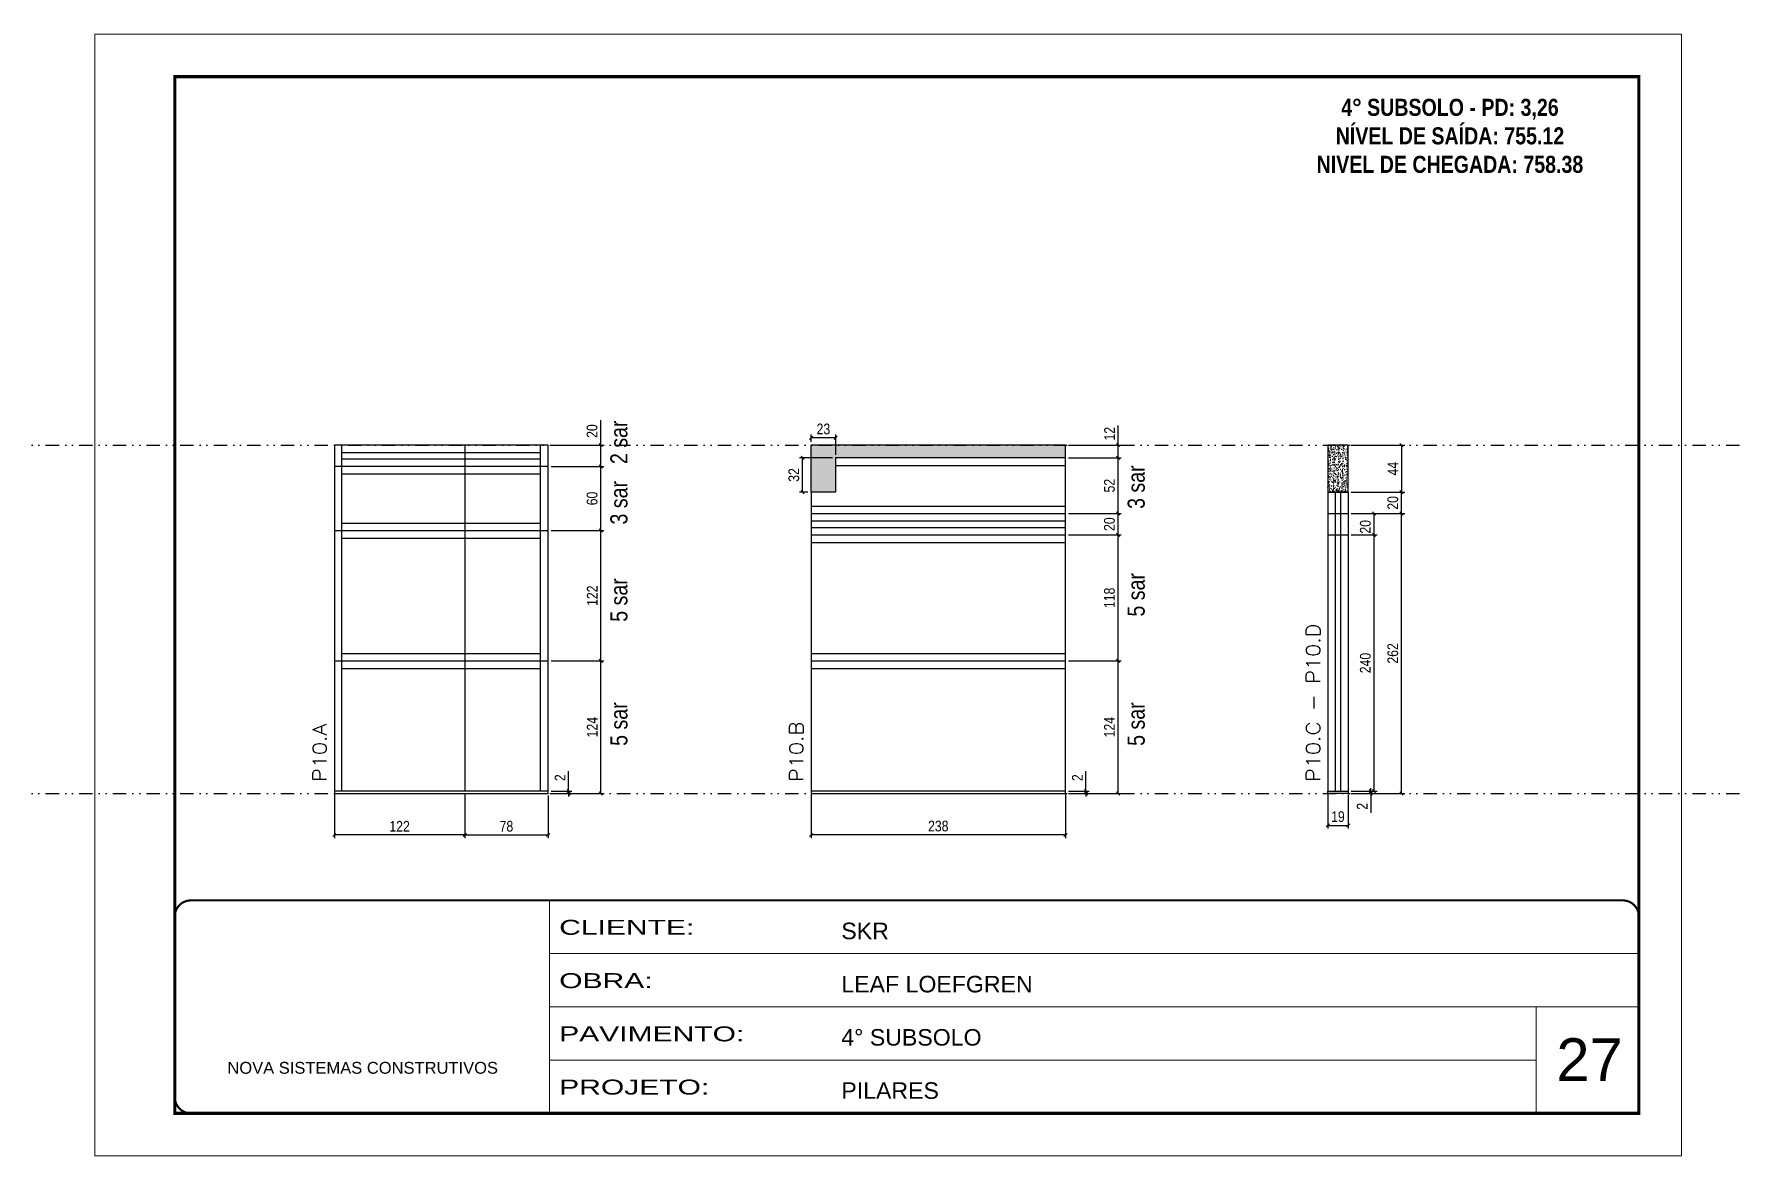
# Model space of a CAD drawing. Header units: millimetres. Extents: x 13777 to 27878, y -21631 to 6985.
# Drawn here: x 17540 to 19132, y -957 to 93 of the extents above; entities that cross this region are included whole.
import ezdxf

# ---------------------------------------------------------------- set-up
doc = ezdxf.new("R2010")
doc.units = ezdxf.units.MM
for name, pattern in [('CONTINUO', [0]), ('DASHED', [0.75, 0.5, -0.25]), ('DIVIDE2', [0.625, 0.25, -0.125, 0, -0.125, 0, -0.125])]:
    doc.linetypes.add(name, pattern=pattern)
for name, color, linetype, lineweight in [('CARIMBO', 255, 'Continuous', 9), ('Folhas', 255, 'Continuous', 9), ('SARRAFO DE PRESSAO', 251, 'DASHED', 9), ('Texto Seção', 7, 'Continuous', 15)]:
    doc.layers.add(name, color=color, linetype=linetype, lineweight=lineweight)
for name, color, linetype in [('COTA', 241, 'Continuous'), ('NOMENCLATURA', 7, 'Continuous'), ('Nível', 160, 'Continuous'), ('Painéis', 200, 'Continuous'), ('SARR_2.2x7', 40, 'Continuous')]:
    doc.layers.add(name, color=color, linetype=linetype)
doc.styles.add('ARIAL', font='arial.ttf')
doc.styles.add('ARIAL_NARROW', font='ARIALN.TTF', dxfattribs={"height": 0.2})
doc.styles.add('COTA TECNICA', font='techl___.ttf', dxfattribs={"height": 10})
doc.styles.add('COTA TECNICA-50', font='techl___.ttf', dxfattribs={"height": 10})
doc.styles.add('REGUA-120', font='ROMANS.shx', dxfattribs={"height": 15})
doc.styles.add('ROMANC', font='techb___.ttf', dxfattribs={"height": 2.5})
doc.styles.add('Tecnologia', font='')
doc.styles.get('Tecnologia').set_extended_font_data('Forgotten Futurist')
doc.dimstyles.new('COTA PAINEL-50', dxfattribs={"dimtxt": 10, "dimasz": 3, "dimexe": 3, "dimexo": 3, "dimgap": 3, "dimtad": 1, "dimdec": 1, "dimzin": 12, "dimdsep": 46, "dimtxsty": 'COTA TECNICA-50', "dimblk1": 'OBLIQUE', "dimblk2": 'OBLIQUE', "dimsah": 1, "dimcen": 0.9, "dimclrd": 4, "dimclre": 4, "dimclrt": 240, "dimadec": 1, "dimazin": 3, "dimtfac": 1, "dimtdec": 1, "dimtmove": 0, "dimatfit": 3, "dimfxl": 1, "dimtolj": 1, "dimtzin": 12, "dimarcsym": 0})
doc.dimstyles.new('PAINEL', dxfattribs={"dimtxt": 10, "dimasz": 3, "dimexe": 3, "dimexo": 3, "dimgap": 3, "dimtad": 1, "dimdec": 1, "dimzin": 12, "dimdsep": 46, "dimtxsty": 'COTA TECNICA', "dimblk1": 'OBLIQUE', "dimblk2": 'OBLIQUE', "dimsah": 1, "dimcen": 0.9, "dimclrd": 4, "dimclre": 4, "dimclrt": 240, "dimadec": 1, "dimazin": 3, "dimtfac": 1, "dimtdec": 1, "dimtmove": 0, "dimatfit": 3, "dimfxl": 1, "dimtolj": 1, "dimtzin": 12, "dimarcsym": 0})

# ---------------------------------------------------------------- blocks, each defined once
blk = doc.blocks.new('9999999999')
at = {"color": 30, "linetype": 'CONTINUO'}
for p, q in [((98564.6, 34230.2), (98564.6, 34429.4)), ((98564.6, 34379.6), (99584, 34379.6)), ((98564.6, 34329.8), (99488, 34329.8)), ((99584, 34329.8), (99488, 34329.8)), ((99488, 34329.8), (99488, 34230.2)), ((98564.6, 34280), (99488, 34280))]:
    blk.add_line(p, q, dxfattribs=at)
at = {"color": 30, "linetype": 'CONTINUO', "const_width": 2}
blk.add_lwpolyline([(99584, 34230.2), (99584, 34414.4, 0.414214), (99569, 34429.4), (98229, 34429.4, 0.414214), (98214, 34414.4), (98214, 34245.2, 0.414214), (98229, 34230.2), (99584, 34230.2)], format="xyb", dxfattribs=at)
at = {"layer": 'Folhas'}
blk.add_lwpolyline([(98139, 34190.2), (99624, 34190.2), (99624, 35240.2), (98139, 35240.2)], close=True, dxfattribs=at)
at = {"layer": 'Folhas', "color": 30, "const_width": 3}
blk.add_lwpolyline([(98214, 34230.2), (99584, 34230.2), (99584, 35200.2), (98214, 35200.2)], close=True, dxfattribs=at)
at = {"color": 7, "linetype": 'Continuous', "ltscale": 5, "style": 'ARIAL'}
for s, height, p in [('SKR', 15.48, (98837.7, 34393.1)), ('LEAF LOEFGREN', 15.483, (98837.7, 34343.3)), ('4° SUBSOLO', 15.48, (98837.7, 34293.5)), ('NOVA SISTEMAS CONSTRUTIVOS', 11.059, (98263.2, 34267.2)), ('PILARES', 15.48, (98837.7, 34243.7))]:
    blk.add_text(s, height=height, dxfattribs=at).set_placement(p)
at = {"layer": 'Folhas', "color": 7, "style": 'Tecnologia', "width": 1.5}
for s, p in [('CLIENTE:', (98573.7, 34397.2)), ('OBRA:', (98573.7, 34347.3)), ('PAVIMENTO:', (98573.7, 34297.5)), ('PROJETO:', (98573.7, 34247.7))]:
    blk.add_text(s, height=14, dxfattribs=at).set_placement(p)
blk = doc.blocks.new('_Oblique')
at = {"color": 0, "linetype": 'ByBlock', "lineweight": -2}
blk.add_line((-0.5, -0.5), (0.5, 0.5), dxfattribs=at)
blk = doc.blocks.new('*D710')
at = {"layer": 'COTA', "color": 4, "lineweight": -2, "transparency": 16777216}
for p, q in [((17821.3, -618.4), (17821.3, -659.3)), ((17943.3, -618.4), (17943.3, -659.3)), ((17943.3, -656.3), (17821.3, -656.3))]:
    blk.add_line(p, q, dxfattribs=at)
at = {"layer": 'Defpoints', "color": 0, "transparency": 16777216}
for p in [(17821.3, -615.4), (17943.3, -615.4), (17821.3, -656.3)]:
    blk.add_point(p, dxfattribs=at)
at = {"layer": 'COTA', "color": 4, "lineweight": -2, "transparency": 16777216, "xscale": 3, "yscale": 3, "zscale": 3, "rotation": 180}
blk.add_blockref('_Oblique', (17821.3, -656.3), dxfattribs=at)
at = {"layer": 'COTA', "color": 4, "lineweight": -2, "transparency": 16777216, "xscale": 3, "yscale": 3, "zscale": 3}
blk.add_blockref('_Oblique', (17943.3, -656.3), dxfattribs=at)
at = {"layer": 'COTA', "color": 240, "transparency": 16777216, "insert": (17882.3, -648.2), "char_height": 10, "attachment_point": 5, "style": 'COTA TECNICA'}
blk.add_mtext('\\A1;122', dxfattribs=at)
blk = doc.blocks.new('*D711')
at = {"layer": 'COTA', "color": 4, "lineweight": -2, "transparency": 16777216}
for p, q in [((18040.5, -615.4), (18040.5, -596.6)), ((18024.3, -615.4), (18043.5, -615.4)), ((18024.3, -617.4), (18043.5, -617.4)), ((18040.5, -617.4), (18040.5, -615.4)), ((18040.5, -617.4), (18040.5, -620.4))]:
    blk.add_line(p, q, dxfattribs=at)
at = {"layer": 'Defpoints', "color": 0, "transparency": 16777216}
for p in [(18021.3, -615.4), (18021.3, -617.4), (18040.5, -617.4)]:
    blk.add_point(p, dxfattribs=at)
at = {"layer": 'COTA', "color": 4, "lineweight": -2, "transparency": 16777216, "xscale": 3, "yscale": 3, "zscale": 3}
for p, rotation in [((18040.5, -615.4), 270), ((18040.5, -617.4), 90)]:
    blk.add_blockref('_Oblique', p, dxfattribs=dict(at, rotation=rotation))
at = {"layer": 'COTA', "color": 240, "transparency": 16777216, "insert": (18032.5, -602.7), "char_height": 10, "attachment_point": 5, "rotation": 90, "style": 'COTA TECNICA-50'}
blk.add_mtext('\\A1;2', dxfattribs=at)
blk = doc.blocks.new('*D712')
at = {"layer": 'COTA', "color": 4, "lineweight": -2, "transparency": 16777216}
for p, q in [((18024.3, -371.4), (18073.6, -371.4)), ((18070.6, -493.4), (18070.6, -371.4)), ((18024.3, -493.4), (18073.6, -493.4))]:
    blk.add_line(p, q, dxfattribs=at)
at = {"layer": 'Defpoints', "color": 0, "transparency": 16777216}
for p in [(18021.3, -371.4), (18070.6, -371.4), (18021.3, -493.4)]:
    blk.add_point(p, dxfattribs=at)
at = {"layer": 'COTA', "color": 4, "lineweight": -2, "transparency": 16777216, "xscale": 3, "yscale": 3, "zscale": 3}
for p, rotation in [((18070.6, -371.4), 90), ((18070.6, -493.4), 270)]:
    blk.add_blockref('_Oblique', p, dxfattribs=dict(at, rotation=rotation))
at = {"layer": 'COTA', "color": 240, "transparency": 16777216, "insert": (18062.6, -432.4), "char_height": 10, "attachment_point": 5, "rotation": 90, "style": 'COTA TECNICA-50'}
blk.add_mtext('\\A1;122', dxfattribs=at)
blk = doc.blocks.new('*D713')
at = {"layer": 'COTA', "color": 4, "linetype": 'ByBlock', "lineweight": -2, "transparency": 16777216}
for p, q in [((18024.3, -493.4), (18073.6, -493.4)), ((18070.6, -617.4), (18070.6, -493.4)), ((18024.3, -617.4), (18073.6, -617.4))]:
    blk.add_line(p, q, dxfattribs=at)
at = {"layer": 'Defpoints', "color": 0, "linetype": 'ByBlock', "transparency": 16777216}
for p in [(18021.3, -493.4), (18070.6, -493.4), (18021.3, -617.4)]:
    blk.add_point(p, dxfattribs=at)
at = {"layer": 'COTA', "color": 4, "linetype": 'ByBlock', "lineweight": -2, "transparency": 16777216, "xscale": 3, "yscale": 3, "zscale": 3}
for p, rotation in [((18070.6, -493.4), 90), ((18070.6, -617.4), 270)]:
    blk.add_blockref('_Oblique', p, dxfattribs=dict(at, rotation=rotation))
at = {"layer": 'COTA', "color": 240, "linetype": 'ByBlock', "transparency": 16777216, "insert": (18062.6, -555.4), "char_height": 10, "attachment_point": 5, "rotation": 90, "style": 'COTA TECNICA'}
blk.add_mtext('\\A1;124', dxfattribs=at)
blk = doc.blocks.new('*D714')
at = {"layer": 'COTA', "color": 4, "linetype": 'ByBlock', "lineweight": -2, "transparency": 16777216}
for p, q in [((18024.3, -493.4), (18073.6, -493.4)), ((18070.6, -617.4), (18070.6, -493.4)), ((18024.3, -617.4), (18073.6, -617.4))]:
    blk.add_line(p, q, dxfattribs=at)
at = {"layer": 'Defpoints', "color": 0, "linetype": 'ByBlock', "transparency": 16777216}
for p in [(18021.3, -493.4), (18070.6, -493.4), (18021.3, -617.4)]:
    blk.add_point(p, dxfattribs=at)
at = {"layer": 'COTA', "color": 4, "linetype": 'ByBlock', "lineweight": -2, "transparency": 16777216, "xscale": 3, "yscale": 3, "zscale": 3}
for p, rotation in [((18070.6, -493.4), 90), ((18070.6, -617.4), 270)]:
    blk.add_blockref('_Oblique', p, dxfattribs=dict(at, rotation=rotation))
at = {"layer": 'COTA', "color": 240, "linetype": 'ByBlock', "transparency": 16777216, "insert": (18062.6, -555.4), "char_height": 10, "attachment_point": 5, "rotation": 90, "style": 'COTA TECNICA'}
blk.add_mtext('\\A1;124', dxfattribs=at)
blk = doc.blocks.new('*D715')
at = {"layer": 'COTA', "color": 4, "lineweight": -2, "transparency": 16777216}
for p, q in [((18024.3, -311.4), (18073.6, -311.4)), ((18070.6, -371.4), (18070.6, -311.4)), ((18024.3, -371.4), (18073.6, -371.4))]:
    blk.add_line(p, q, dxfattribs=at)
at = {"layer": 'Defpoints', "color": 0, "transparency": 16777216}
for p in [(18021.3, -311.4), (18070.6, -311.4), (18021.3, -371.4)]:
    blk.add_point(p, dxfattribs=at)
at = {"layer": 'COTA', "color": 4, "lineweight": -2, "transparency": 16777216, "xscale": 3, "yscale": 3, "zscale": 3}
for p, rotation in [((18070.6, -311.4), 90), ((18070.6, -371.4), 270)]:
    blk.add_blockref('_Oblique', p, dxfattribs=dict(at, rotation=rotation))
at = {"layer": 'COTA', "color": 240, "transparency": 16777216, "insert": (18062.5, -341.4), "char_height": 10, "attachment_point": 5, "rotation": 90, "style": 'COTA TECNICA'}
blk.add_mtext('\\A1;60', dxfattribs=at)
blk = doc.blocks.new('*D716')
at = {"layer": 'COTA', "color": 4, "lineweight": -2, "transparency": 16777216}
for p, q in [((18267.4, -618.4), (18267.4, -659.3)), ((18505.4, -618.4), (18505.4, -659.3)), ((18505.4, -656.3), (18267.4, -656.3))]:
    blk.add_line(p, q, dxfattribs=at)
at = {"layer": 'Defpoints', "color": 0, "transparency": 16777216}
for p in [(18267.4, -615.4), (18505.4, -615.4), (18267.4, -656.3)]:
    blk.add_point(p, dxfattribs=at)
at = {"layer": 'COTA', "color": 4, "lineweight": -2, "transparency": 16777216, "xscale": 3, "yscale": 3, "zscale": 3, "rotation": 180}
blk.add_blockref('_Oblique', (18267.4, -656.3), dxfattribs=at)
at = {"layer": 'COTA', "color": 4, "lineweight": -2, "transparency": 16777216, "xscale": 3, "yscale": 3, "zscale": 3}
blk.add_blockref('_Oblique', (18505.4, -656.3), dxfattribs=at)
at = {"layer": 'COTA', "color": 240, "transparency": 16777216, "insert": (18386.4, -648), "char_height": 10, "attachment_point": 5, "style": 'COTA TECNICA'}
blk.add_mtext('\\A1;238', dxfattribs=at)
blk = doc.blocks.new('*D717')
at = {"layer": 'COTA', "color": 4, "lineweight": -2, "transparency": 16777216}
for p, q in [((18524.6, -615.4), (18524.6, -596.6)), ((18508.4, -615.4), (18527.6, -615.4)), ((18508.4, -617.4), (18527.6, -617.4)), ((18524.6, -617.4), (18524.6, -615.4)), ((18524.6, -617.4), (18524.6, -620.4))]:
    blk.add_line(p, q, dxfattribs=at)
at = {"layer": 'Defpoints', "color": 0, "transparency": 16777216}
for p in [(18505.4, -615.4), (18505.4, -617.4), (18524.6, -617.4)]:
    blk.add_point(p, dxfattribs=at)
at = {"layer": 'COTA', "color": 4, "lineweight": -2, "transparency": 16777216, "xscale": 3, "yscale": 3, "zscale": 3}
for p, rotation in [((18524.6, -615.4), 270), ((18524.6, -617.4), 90)]:
    blk.add_blockref('_Oblique', p, dxfattribs=dict(at, rotation=rotation))
at = {"layer": 'COTA', "color": 240, "transparency": 16777216, "insert": (18516.6, -602.7), "char_height": 10, "attachment_point": 5, "rotation": 90, "style": 'COTA TECNICA-50'}
blk.add_mtext('\\A1;2', dxfattribs=at)
blk = doc.blocks.new('*D720')
at = {"layer": 'COTA', "color": 4, "lineweight": -2, "transparency": 16777216}
for p, q in [((18554.7, -291.4), (18554.7, -273.1)), ((18508.4, -291.4), (18557.7, -291.4)), ((18554.7, -303.4), (18554.7, -291.4)), ((18508.4, -303.4), (18557.7, -303.4))]:
    blk.add_line(p, q, dxfattribs=at)
at = {"layer": 'Defpoints', "color": 0, "transparency": 16777216}
for p in [(18505.4, -291.4), (18554.7, -291.4), (18505.4, -303.4)]:
    blk.add_point(p, dxfattribs=at)
at = {"layer": 'COTA', "color": 4, "lineweight": -2, "transparency": 16777216, "xscale": 3, "yscale": 3, "zscale": 3}
for p, rotation in [((18554.7, -291.4), 90), ((18554.7, -303.4), 270)]:
    blk.add_blockref('_Oblique', p, dxfattribs=dict(at, rotation=rotation))
at = {"layer": 'COTA', "color": 240, "transparency": 16777216, "insert": (18546.7, -280.8), "char_height": 10, "attachment_point": 5, "rotation": 90, "style": 'COTA TECNICA-50'}
blk.add_mtext('\\A1;12', dxfattribs=at)
blk = doc.blocks.new('*D718')
at = {"layer": 'COTA', "color": 4, "lineweight": -2, "transparency": 16777216}
for p, q in [((18508.4, -375.4), (18557.7, -375.4)), ((18554.7, -493.4), (18554.7, -375.4)), ((18508.4, -493.4), (18557.7, -493.4))]:
    blk.add_line(p, q, dxfattribs=at)
at = {"layer": 'Defpoints', "color": 0, "transparency": 16777216}
for p in [(18505.4, -375.4), (18554.7, -375.4), (18505.4, -493.4)]:
    blk.add_point(p, dxfattribs=at)
at = {"layer": 'COTA', "color": 4, "lineweight": -2, "transparency": 16777216, "xscale": 3, "yscale": 3, "zscale": 3}
for p, rotation in [((18554.7, -375.4), 90), ((18554.7, -493.4), 270)]:
    blk.add_blockref('_Oblique', p, dxfattribs=dict(at, rotation=rotation))
at = {"layer": 'COTA', "color": 240, "transparency": 16777216, "insert": (18546.6, -434.4), "char_height": 10, "attachment_point": 5, "rotation": 90, "style": 'COTA TECNICA-50'}
blk.add_mtext('\\A1;118', dxfattribs=at)
blk = doc.blocks.new('*D719')
at = {"layer": 'COTA', "color": 4, "lineweight": -2, "transparency": 16777216}
for p, q in [((18508.4, -355.4), (18557.7, -355.4)), ((18554.7, -375.4), (18554.7, -355.4)), ((18508.4, -375.4), (18557.7, -375.4))]:
    blk.add_line(p, q, dxfattribs=at)
at = {"layer": 'Defpoints', "color": 0, "transparency": 16777216}
for p in [(18505.4, -355.4), (18554.7, -355.4), (18505.4, -375.4)]:
    blk.add_point(p, dxfattribs=at)
at = {"layer": 'COTA', "color": 4, "lineweight": -2, "transparency": 16777216, "xscale": 3, "yscale": 3, "zscale": 3}
for p, rotation in [((18554.7, -355.4), 90), ((18554.7, -375.4), 270)]:
    blk.add_blockref('_Oblique', p, dxfattribs=dict(at, rotation=rotation))
at = {"layer": 'COTA', "color": 240, "transparency": 16777216, "insert": (18546.6, -365.4), "char_height": 10, "attachment_point": 5, "rotation": 90, "style": 'COTA TECNICA-50'}
blk.add_mtext('\\A1;20', dxfattribs=at)
blk = doc.blocks.new('*D721')
at = {"layer": 'COTA', "color": 4, "linetype": 'ByBlock', "lineweight": -2, "transparency": 16777216}
for p, q in [((18508.4, -493.4), (18557.7, -493.4)), ((18554.7, -617.4), (18554.7, -493.4)), ((18508.4, -617.4), (18557.7, -617.4))]:
    blk.add_line(p, q, dxfattribs=at)
at = {"layer": 'Defpoints', "color": 0, "linetype": 'ByBlock', "transparency": 16777216}
for p in [(18505.4, -493.4), (18554.7, -493.4), (18505.4, -617.4)]:
    blk.add_point(p, dxfattribs=at)
at = {"layer": 'COTA', "color": 4, "linetype": 'ByBlock', "lineweight": -2, "transparency": 16777216, "xscale": 3, "yscale": 3, "zscale": 3}
for p, rotation in [((18554.7, -493.4), 90), ((18554.7, -617.4), 270)]:
    blk.add_blockref('_Oblique', p, dxfattribs=dict(at, rotation=rotation))
at = {"layer": 'COTA', "color": 240, "linetype": 'ByBlock', "transparency": 16777216, "insert": (18546.6, -555.4), "char_height": 10, "attachment_point": 5, "rotation": 90, "style": 'COTA TECNICA'}
blk.add_mtext('\\A1;124', dxfattribs=at)
blk = doc.blocks.new('*D722')
at = {"layer": 'COTA', "color": 4, "linetype": 'ByBlock', "lineweight": -2, "transparency": 16777216}
for p, q in [((18508.4, -493.4), (18557.7, -493.4)), ((18554.7, -617.4), (18554.7, -493.4)), ((18508.4, -617.4), (18557.7, -617.4))]:
    blk.add_line(p, q, dxfattribs=at)
at = {"layer": 'Defpoints', "color": 0, "linetype": 'ByBlock', "transparency": 16777216}
for p in [(18505.4, -493.4), (18554.7, -493.4), (18505.4, -617.4)]:
    blk.add_point(p, dxfattribs=at)
at = {"layer": 'COTA', "color": 4, "linetype": 'ByBlock', "lineweight": -2, "transparency": 16777216, "xscale": 3, "yscale": 3, "zscale": 3}
for p, rotation in [((18554.7, -493.4), 90), ((18554.7, -617.4), 270)]:
    blk.add_blockref('_Oblique', p, dxfattribs=dict(at, rotation=rotation))
at = {"layer": 'COTA', "color": 240, "linetype": 'ByBlock', "transparency": 16777216, "insert": (18546.6, -555.4), "char_height": 10, "attachment_point": 5, "rotation": 90, "style": 'COTA TECNICA'}
blk.add_mtext('\\A1;124', dxfattribs=at)
blk = doc.blocks.new('*D730')
at = {"layer": 'COTA', "color": 4, "lineweight": -2, "transparency": 16777216}
for p, q in [((18508.4, -303.4), (18557.7, -303.4)), ((18554.7, -355.4), (18554.7, -303.4)), ((18508.4, -355.4), (18557.7, -355.4))]:
    blk.add_line(p, q, dxfattribs=at)
at = {"layer": 'Defpoints', "color": 0, "transparency": 16777216}
for p in [(18505.4, -303.4), (18554.7, -303.4), (18505.4, -355.4)]:
    blk.add_point(p, dxfattribs=at)
at = {"layer": 'COTA', "color": 4, "lineweight": -2, "transparency": 16777216, "xscale": 3, "yscale": 3, "zscale": 3}
for p, rotation in [((18554.7, -303.4), 90), ((18554.7, -355.4), 270)]:
    blk.add_blockref('_Oblique', p, dxfattribs=dict(at, rotation=rotation))
at = {"layer": 'COTA', "color": 240, "transparency": 16777216, "insert": (18546.6, -329.4), "char_height": 10, "attachment_point": 5, "rotation": 90, "style": 'COTA TECNICA'}
blk.add_mtext('\\A1;52', dxfattribs=at)
blk = doc.blocks.new('*D731')
at = {"layer": 'COTA', "color": 4, "lineweight": -2, "transparency": 16777216}
for p, q in [((18267.4, -288.4), (18267.4, -281.6)), ((18290.4, -284.6), (18267.4, -284.6)), ((18290.4, -300.4), (18290.4, -281.6))]:
    blk.add_line(p, q, dxfattribs=at)
at = {"layer": 'Defpoints', "color": 0, "transparency": 16777216}
for p in [(18267.4, -284.6), (18267.4, -291.4), (18290.4, -303.4)]:
    blk.add_point(p, dxfattribs=at)
at = {"layer": 'COTA', "color": 4, "lineweight": -2, "transparency": 16777216, "xscale": 3, "yscale": 3, "zscale": 3, "rotation": 180}
blk.add_blockref('_Oblique', (18267.4, -284.6), dxfattribs=at)
at = {"layer": 'COTA', "color": 4, "lineweight": -2, "transparency": 16777216, "xscale": 3, "yscale": 3, "zscale": 3}
blk.add_blockref('_Oblique', (18290.4, -284.6), dxfattribs=at)
at = {"layer": 'COTA', "color": 240, "transparency": 16777216, "insert": (18278.9, -276.4), "char_height": 10, "attachment_point": 5, "style": 'COTA TECNICA'}
blk.add_mtext('\\A1;23', dxfattribs=at)
blk = doc.blocks.new('*D732')
at = {"layer": 'COTA', "color": 4, "lineweight": -2, "transparency": 16777216}
for p, q in [((18287.4, -303.4), (18256.5, -303.4)), ((18259.5, -335.4), (18259.5, -303.4)), ((18264.4, -335.4), (18256.5, -335.4))]:
    blk.add_line(p, q, dxfattribs=at)
at = {"layer": 'Defpoints', "color": 0, "transparency": 16777216}
for p in [(18259.5, -303.4), (18290.4, -303.4), (18267.4, -335.4)]:
    blk.add_point(p, dxfattribs=at)
at = {"layer": 'COTA', "color": 4, "lineweight": -2, "transparency": 16777216, "xscale": 3, "yscale": 3, "zscale": 3}
for p, rotation in [((18259.5, -303.4), 90), ((18259.5, -335.4), 270)]:
    blk.add_blockref('_Oblique', p, dxfattribs=dict(at, rotation=rotation))
at = {"layer": 'COTA', "color": 240, "transparency": 16777216, "insert": (18251.3, -319.4), "char_height": 10, "attachment_point": 5, "rotation": 90, "style": 'COTA TECNICA'}
blk.add_mtext('\\A1;32', dxfattribs=at)
blk = doc.blocks.new('*D733')
at = {"layer": 'COTA', "color": 4, "lineweight": -2, "transparency": 16777216}
for p, q in [((18750.9, -618.4), (18750.9, -650.3)), ((18769.9, -618.4), (18769.9, -650.3)), ((18750.9, -647.3), (18769.9, -647.3))]:
    blk.add_line(p, q, dxfattribs=at)
at = {"layer": 'Defpoints', "color": 0, "transparency": 16777216}
for p in [(18750.9, -615.4), (18769.9, -615.4), (18769.9, -647.3)]:
    blk.add_point(p, dxfattribs=at)
at = {"layer": 'COTA', "color": 4, "lineweight": -2, "transparency": 16777216, "xscale": 3, "yscale": 3, "zscale": 3, "rotation": 180}
blk.add_blockref('_Oblique', (18750.9, -647.3), dxfattribs=at)
at = {"layer": 'COTA', "color": 4, "lineweight": -2, "transparency": 16777216, "xscale": 3, "yscale": 3, "zscale": 3}
blk.add_blockref('_Oblique', (18769.9, -647.3), dxfattribs=at)
at = {"layer": 'COTA', "color": 240, "transparency": 16777216, "insert": (18760.4, -639.2), "char_height": 10, "attachment_point": 5, "style": 'COTA TECNICA'}
blk.add_mtext('\\A1;19', dxfattribs=at)
blk = doc.blocks.new('*D734')
at = {"layer": 'COTA', "color": 4, "lineweight": -2, "transparency": 16777216}
for p, q in [((18772.9, -615.4), (18794.1, -615.4)), ((18772.9, -617.4), (18794.1, -617.4)), ((18791.1, -615.4), (18791.1, -612.4)), ((18791.1, -615.4), (18791.1, -617.4)), ((18791.1, -617.4), (18791.1, -635.6))]:
    blk.add_line(p, q, dxfattribs=at)
at = {"layer": 'Defpoints', "color": 0, "transparency": 16777216}
for p in [(18769.9, -615.4), (18769.9, -617.4), (18791.1, -615.4)]:
    blk.add_point(p, dxfattribs=at)
at = {"layer": 'COTA', "color": 4, "lineweight": -2, "transparency": 16777216, "xscale": 3, "yscale": 3, "zscale": 3}
for p, rotation in [((18791.1, -615.4), 270), ((18791.1, -617.4), 90)]:
    blk.add_blockref('_Oblique', p, dxfattribs=dict(at, rotation=rotation))
at = {"layer": 'COTA', "color": 240, "transparency": 16777216, "insert": (18783.1, -629.5), "char_height": 10, "attachment_point": 5, "rotation": 90, "style": 'COTA TECNICA-50'}
blk.add_mtext('\\A1;2', dxfattribs=at)
blk = doc.blocks.new('*D736')
at = {"layer": 'COTA', "color": 4, "linetype": 'ByBlock', "lineweight": -2, "transparency": 16777216}
for p, q in [((18772.9, -291.4), (18822.9, -291.4)), ((18819.9, -291.4), (18819.9, -335.5)), ((18772.9, -335.5), (18822.9, -335.5))]:
    blk.add_line(p, q, dxfattribs=at)
at = {"layer": 'Defpoints', "color": 0, "linetype": 'ByBlock', "transparency": 16777216}
for p in [(18769.9, -291.4), (18769.9, -335.5), (18819.9, -335.5)]:
    blk.add_point(p, dxfattribs=at)
at = {"layer": 'COTA', "color": 4, "linetype": 'ByBlock', "lineweight": -2, "transparency": 16777216, "xscale": 3, "yscale": 3, "zscale": 3}
for p, rotation in [((18819.9, -291.4), 90), ((18819.9, -335.5), 270)]:
    blk.add_blockref('_Oblique', p, dxfattribs=dict(at, rotation=rotation))
at = {"layer": 'COTA', "color": 240, "linetype": 'ByBlock', "transparency": 16777216, "insert": (18811.9, -313.5), "char_height": 10, "attachment_point": 5, "rotation": 90, "style": 'COTA TECNICA'}
blk.add_mtext('\\A1;44', dxfattribs=at)
blk = doc.blocks.new('*D735')
at = {"layer": 'COTA', "color": 4, "lineweight": -2, "transparency": 16777216}
for p, q in [((18772.9, -355.4), (18822.9, -355.4)), ((18819.9, -617.4), (18819.9, -355.4)), ((18772.9, -617.4), (18822.9, -617.4))]:
    blk.add_line(p, q, dxfattribs=at)
at = {"layer": 'Defpoints', "color": 0, "transparency": 16777216}
for p in [(18769.9, -355.4), (18819.9, -355.4), (18769.9, -617.4)]:
    blk.add_point(p, dxfattribs=at)
at = {"layer": 'COTA', "color": 4, "lineweight": -2, "transparency": 16777216, "xscale": 3, "yscale": 3, "zscale": 3}
for p, rotation in [((18819.9, -355.4), 90), ((18819.9, -617.4), 270)]:
    blk.add_blockref('_Oblique', p, dxfattribs=dict(at, rotation=rotation))
at = {"layer": 'COTA', "color": 240, "transparency": 16777216, "insert": (18811.8, -486.4), "char_height": 10, "attachment_point": 5, "rotation": 90, "style": 'COTA TECNICA-50'}
blk.add_mtext('\\A1;262', dxfattribs=at)
blk = doc.blocks.new('*D737')
at = {"layer": 'COTA', "color": 4, "lineweight": -2, "transparency": 16777216}
for p, q in [((18772.9, -375.4), (18797.2, -375.4)), ((18794.2, -615.4), (18794.2, -375.4)), ((18772.9, -615.4), (18797.2, -615.4))]:
    blk.add_line(p, q, dxfattribs=at)
at = {"layer": 'Defpoints', "color": 0, "transparency": 16777216}
for p in [(18769.9, -375.4), (18794.2, -375.4), (18769.9, -615.4)]:
    blk.add_point(p, dxfattribs=at)
at = {"layer": 'COTA', "color": 4, "lineweight": -2, "transparency": 16777216, "xscale": 3, "yscale": 3, "zscale": 3}
for p, rotation in [((18794.2, -375.4), 90), ((18794.2, -615.4), 270)]:
    blk.add_blockref('_Oblique', p, dxfattribs=dict(at, rotation=rotation))
at = {"layer": 'COTA', "color": 240, "transparency": 16777216, "insert": (18786.1, -495.4), "char_height": 10, "attachment_point": 5, "rotation": 90, "style": 'COTA TECNICA'}
blk.add_mtext('\\A1;240', dxfattribs=at)
blk = doc.blocks.new('*D738')
at = {"layer": 'COTA', "color": 4, "lineweight": -2, "transparency": 16777216}
for p, q in [((18772.9, -355.4), (18797.2, -355.4)), ((18794.2, -375.4), (18794.2, -355.4)), ((18772.9, -375.4), (18797.2, -375.4))]:
    blk.add_line(p, q, dxfattribs=at)
at = {"layer": 'Defpoints', "color": 0, "transparency": 16777216}
for p in [(18769.9, -355.4), (18794.2, -355.4), (18769.9, -375.4)]:
    blk.add_point(p, dxfattribs=at)
at = {"layer": 'COTA', "color": 4, "lineweight": -2, "transparency": 16777216, "xscale": 3, "yscale": 3, "zscale": 3}
for p, rotation in [((18794.2, -355.4), 90), ((18794.2, -375.4), 270)]:
    blk.add_blockref('_Oblique', p, dxfattribs=dict(at, rotation=rotation))
at = {"layer": 'COTA', "color": 240, "transparency": 16777216, "insert": (18786.1, -367.9), "char_height": 10, "attachment_point": 5, "rotation": 90, "style": 'COTA TECNICA'}
blk.add_mtext('\\A1;20', dxfattribs=at)
blk = doc.blocks.new('*D739')
at = {"layer": 'COTA', "color": 4, "lineweight": -2, "transparency": 16777216}
for p, q in [((18772.9, -335.5), (18822.9, -335.5)), ((18819.9, -355.4), (18819.9, -335.5)), ((18772.9, -355.4), (18822.9, -355.4))]:
    blk.add_line(p, q, dxfattribs=at)
at = {"layer": 'Defpoints', "color": 0, "transparency": 16777216}
for p in [(18769.9, -335.5), (18819.9, -335.5), (18769.9, -355.4)]:
    blk.add_point(p, dxfattribs=at)
at = {"layer": 'COTA', "color": 4, "lineweight": -2, "transparency": 16777216, "xscale": 3, "yscale": 3, "zscale": 3}
for p, rotation in [((18819.9, -335.5), 90), ((18819.9, -355.4), 270)]:
    blk.add_blockref('_Oblique', p, dxfattribs=dict(at, rotation=rotation))
at = {"layer": 'COTA', "color": 240, "transparency": 16777216, "insert": (18811.8, -345.5), "char_height": 10, "attachment_point": 5, "rotation": 90, "style": 'COTA TECNICA'}
blk.add_mtext('\\A1;20', dxfattribs=at)
blk = doc.blocks.new('*D1372')
at = {"layer": 'COTA', "color": 4, "lineweight": -2, "transparency": 16777216}
for p, q in [((18070.6, -291.4), (18070.6, -268.2)), ((18024.3, -291.4), (18073.6, -291.4)), ((18070.6, -311.4), (18070.6, -291.4)), ((18024.3, -311.4), (18073.6, -311.4))]:
    blk.add_line(p, q, dxfattribs=at)
at = {"layer": 'Defpoints', "color": 0, "transparency": 16777216}
for p in [(18021.3, -291.4), (18070.6, -291.4), (18021.3, -311.4)]:
    blk.add_point(p, dxfattribs=at)
at = {"layer": 'COTA', "color": 4, "lineweight": -2, "transparency": 16777216, "xscale": 3, "yscale": 3, "zscale": 3}
for p, rotation in [((18070.6, -291.4), 90), ((18070.6, -311.4), 270)]:
    blk.add_blockref('_Oblique', p, dxfattribs=dict(at, rotation=rotation))
at = {"layer": 'COTA', "color": 240, "transparency": 16777216, "insert": (18062.5, -278.3), "char_height": 10, "attachment_point": 5, "rotation": 90, "style": 'COTA TECNICA'}
blk.add_mtext('\\A1;20', dxfattribs=at)
blk = doc.blocks.new('*D2042')
at = {"layer": 'COTA', "color": 4, "lineweight": -2, "transparency": 16777216}
for p, q in [((17943.3, -618.4), (17943.3, -659.3)), ((18021.3, -619.4), (18021.3, -659.3)), ((17943.3, -656.3), (18021.3, -656.3))]:
    blk.add_line(p, q, dxfattribs=at)
at = {"layer": 'Defpoints', "color": 0, "transparency": 16777216}
for p in [(17943.3, -615.4), (18021.3, -616.4), (18021.3, -656.3)]:
    blk.add_point(p, dxfattribs=at)
at = {"layer": 'COTA', "color": 4, "lineweight": -2, "transparency": 16777216, "xscale": 3, "yscale": 3, "zscale": 3, "rotation": 180}
blk.add_blockref('_Oblique', (17943.3, -656.3), dxfattribs=at)
at = {"layer": 'COTA', "color": 4, "lineweight": -2, "transparency": 16777216, "xscale": 3, "yscale": 3, "zscale": 3}
blk.add_blockref('_Oblique', (18021.3, -656.3), dxfattribs=at)
at = {"layer": 'COTA', "color": 240, "transparency": 16777216, "insert": (17982.3, -648.2), "char_height": 10, "attachment_point": 5, "style": 'COTA TECNICA'}
blk.add_mtext('\\A1;78', dxfattribs=at)

msp = doc.modelspace()

# ---------------------------------------------------------------- hatches: boundary and pattern name
at = {"layer": 'COTA'}
h = msp.add_hatch(dxfattribs=at)
h.set_pattern_fill('AR-CONC', color=256, scale=0.03)
h.set_pattern_definition([(50, (154.9895, -10), (5.4655401, -0.4781726), [0.5715, -6.2865]), (355, (154.9895, -10), (-1.0573026, 5.7317054), [0.4572, -5.0292175]), (100.451445, (155.445, -10.04), (4.4082374, 5.2535326), [0.4857003, -5.3427073]), (46.1842, (154.9895, -8.476), (8.1323712, -1.2612698), [0.85725, -9.42975]), (96.63556, (155.667, -8.581), (7.122124, 7.4227837), [0.7285507, -8.0140682]), (351.18415, (154.9895, -8.476), (7.122124, 7.4227837), [0.685799, -7.543792]), (21, (155.7515, -8.857), (4.5484317, -3.067956), [0.5715, -6.2865]), (326, (155.7515, -8.857), (1.8540609, 5.525639), [0.4572, -5.0292]), (71.451445, (156.1305, -9.1127), (6.4024926, 2.457683), [0.4857003, -5.3426981]), (37.5, (154.9895, -10), (0.0926581, 2.53665117), [0, -4.96824, 0, -5.1054, 0, -5.04825]), (7.5, (154.9895, -10), (2.00458988, 3.00541724), [0, -2.91084, 0, -4.85394, 0, -1.92405]), (327.5, (153.2903, -10), (4.06771786, -0.17186232), [0, -1.905, 0, -5.9436, 0, -7.8867]), (317.5, (152.5283, -10), (4.44387544, 0.7627947), [0, -2.4765, 0, -3.94716, 0, -5.6007])])
h.paths.add_polyline_path([(18290.35, -303.44), (18505.35, -303.44), (18505.35, -291.44), (18267.35, -291.44), (18267.35, -335.44), (18290.35, -335.44)])
h = msp.add_hatch(dxfattribs=at)
h.set_pattern_fill('AR-CONC', color=256, scale=0.03)
h.set_pattern_definition([(50, (3068.0835, -4604.3004), (5.4655401, -0.4781726), [0.5715, -6.2865]), (355, (3068.0835, -4604.3004), (-1.0573026, 5.7317054), [0.4572, -5.0292175]), (100.451445, (3068.539, -4604.3403), (4.4082374, 5.2535326), [0.4857003, -5.3427073]), (46.1842, (3068.0835, -4602.7764), (8.1323712, -1.2612698), [0.85725, -9.42975]), (96.63556, (3068.761, -4602.8815), (7.122124, 7.4227837), [0.7285507, -8.0140682]), (351.18415, (3068.0835, -4602.7764), (7.122124, 7.4227837), [0.685799, -7.543792]), (21, (3068.8455, -4603.1574), (4.5484317, -3.067956), [0.5715, -6.2865]), (326, (3068.8455, -4603.1574), (1.8540609, 5.525639), [0.4572, -5.0292]), (71.451445, (3069.2246, -4603.413), (6.4024926, 2.457683), [0.4857003, -5.3426981]), (37.5, (3068.0835, -4604.3004), (0.0926581, 2.53665117), [0, -4.96824, 0, -5.1054, 0, -5.04825]), (7.5, (3068.0835, -4604.3004), (2.00458988, 3.00541724), [0, -2.91084, 0, -4.85394, 0, -1.92405]), (327.5, (3066.3843, -4604.3004), (4.06771786, -0.17186232), [0, -1.905, 0, -5.9436, 0, -7.8867]), (317.5, (3065.6223, -4604.3004), (4.44387544, 0.7627947), [0, -2.4765, 0, -3.94716, 0, -5.6007])])
h.paths.add_polyline_path([(18769.95, -291.44), (18750.95, -291.44), (18750.95, -335.46), (18769.95, -335.46)])

# ---------------------------------------------------------------- linework, layer by layer
at = {"layer": 'COTA', "linetype": 'ByBlock'}
for p, q in [((18505.35, -291.44), (18267.35, -291.44)), ((18267.35, -335.44), (18267.35, -291.44)), ((18505.35, -303.44), (18505.35, -291.44))]:
    msp.add_line(p, q, dxfattribs=at)
msp.add_lwpolyline([(18750.95, -335.46), (18769.95, -335.46), (18769.95, -291.44), (18750.95, -291.44)], close=True, dxfattribs=at)
at = {"layer": 'Nível', "color": 4, "linetype": 'DIVIDE2', "ltscale": 50}
for p, q in [((13777.11, -291.44), (21531.15, -291.44)), ((13777.11, -617.44), (21531.15, -617.44))]:
    msp.add_line(p, q, dxfattribs=at)
at = {"layer": 'Painéis'}
for p, q in [((18021.27, -291.44), (17821.27, -291.44)), ((17821.27, -291.44), (17821.27, -615.44)), ((17943.27, -291.44), (17943.27, -615.44)), ((18021.27, -615.44), (18021.27, -291.44)), ((18021.27, -311.44), (17821.27, -311.44)), ((18505.35, -303.44), (18290.35, -303.44)), ((18290.35, -303.44), (18290.35, -335.44)), ((18505.35, -615.44), (18505.35, -303.44)), ((18267.35, -335.44), (18267.35, -615.44)), ((18290.35, -335.44), (18267.35, -335.44)), ((18750.95, -335.46), (18750.95, -615.44)), ((18750.95, -335.46), (18769.95, -335.46)), ((18769.95, -335.46), (18750.95, -335.46)), ((18769.95, -335.46), (18769.95, -615.44)), ((18267.35, -355.44), (18505.35, -355.44)), ((18750.95, -355.44), (18769.95, -355.44)), ((17821.27, -371.44), (18021.27, -371.44)), ((18267.35, -375.44), (18505.35, -375.44)), ((18750.95, -375.44), (18769.95, -375.44)), ((17821.27, -493.44), (18021.27, -493.44)), ((18267.35, -493.44), (18505.35, -493.44)), ((18750.95, -615.44), (18769.95, -615.44)), ((18750.95, -615.44), (18769.95, -615.44)), ((18750.95, -617.44), (18750.95, -615.44)), ((18769.95, -617.44), (18750.95, -617.44)), ((18769.95, -615.44), (18769.95, -617.44))]:
    msp.add_line(p, q, dxfattribs=at)
for points in [[(18021.27, -615.44), (17821.27, -615.44), (17821.27, -617.44), (18021.27, -617.44)], [(18505.35, -615.44), (18267.35, -615.44), (18267.35, -617.44), (18505.35, -617.44)]]:
    msp.add_lwpolyline(points, close=True, dxfattribs=at)
at = {"layer": 'SARR_2.2x7'}
for p, q in [((17828.27, -311.44), (17828.27, -291.44)), ((17828.27, -298.44), (17943.27, -298.44)), ((17943.27, -298.44), (18014.27, -298.44)), ((18014.27, -311.44), (18014.27, -291.44)), ((17828.27, -304.44), (17943.27, -304.44)), ((17828.27, -371.44), (17828.27, -311.44)), ((17943.27, -304.44), (18014.27, -304.44)), ((18014.27, -371.44), (18014.27, -311.44)), ((18290.35, -310.44), (18505.35, -310.44)), ((17828.27, -318.44), (17943.27, -318.44)), ((17943.27, -318.44), (18014.27, -318.44)), ((18267.35, -348.44), (18505.35, -348.44)), ((18757.95, -335.46), (18757.95, -355.44)), ((18762.95, -335.46), (18762.95, -355.44)), ((17828.27, -364.44), (17943.27, -364.44)), ((17943.27, -364.44), (18014.27, -364.44)), ((18267.35, -362.44), (18505.35, -362.44)), ((18757.95, -355.44), (18757.95, -615.44)), ((18762.95, -355.44), (18762.95, -615.44)), ((17828.27, -493.44), (17828.27, -371.44)), ((17828.27, -378.44), (17943.27, -378.44)), ((17943.27, -378.44), (18014.27, -378.44)), ((18014.27, -493.44), (18014.27, -371.44)), ((18267.35, -368.44), (18505.35, -368.44)), ((18267.35, -382.44), (18505.35, -382.44)), ((17828.27, -486.44), (17943.27, -486.44)), ((17828.27, -615.44), (17828.27, -493.44)), ((17943.27, -486.44), (18014.27, -486.44)), ((18014.27, -615.44), (18014.27, -493.44)), ((18267.35, -486.44), (18505.35, -486.44)), ((17828.27, -500.44), (17943.27, -500.44)), ((17943.27, -500.44), (18014.27, -500.44)), ((18267.35, -500.44), (18505.35, -500.44))]:
    msp.add_line(p, q, dxfattribs=at)

# ---------------------------------------------------------------- block references
at = {"layer": 'SARRAFO DE PRESSAO', "color": 6, "linetype": 'ByBlock'}
msp.add_blockref('9999999999', (-80542.01, -35146.93), dxfattribs=at)

# ---------------------------------------------------------------- texts
at = {"layer": 'CARIMBO', "style": 'ARIAL'}
msp.add_text('27', height=40, dxfattribs=at).set_placement((18964.83, -886.58))
at = {"layer": 'NOMENCLATURA', "style": 'ARIAL_NARROW'}
for s, p in [('2 sar', (18095.51, -309.19)), ('3 sar', (18579.6, -351.16)), ('3 sar', (18095.51, -365.78)), ('5 sar', (18579.6, -451.92)), ('5 sar', (18095.51, -456.78)), ('5 sar', (18095.51, -572.92)), ('5 sar', (18579.6, -572.92))]:
    msp.add_text(s, height=16, rotation=90, dxfattribs=at).set_placement(p)
at = {"layer": 'NOMENCLATURA', "color": 2, "insert": (18865.25, 59.34), "char_height": 16, "attachment_point": 2, "style": 'ROMANC'}
msp.add_mtext_dynamic_manual_height_columns('\\P4° SUBSOLO - PD: 3,26\\PNÍVEL DE SAÍDA: 755.12\\PNIVEL DE CHEGADA: 758.38', width=300.2766, gutter_width=1, heights=[0], dxfattribs=at)
at = {"layer": 'Texto Seção', "style": 'REGUA-120', "width": 1.1}
for s, p in [('P10.C - P10.D', (18743.7, -606.68)), ('P10.A', (17814.02, -606.68)), ('P10.B', (18260.1, -606.68))]:
    msp.add_text(s, height=13, rotation=90, dxfattribs=at).set_placement(p)

# ---------------------------------------------------------------- dimensions: what is measured, and where the dimension line sits
at = {"layer": 'COTA'}
for base, p1, p2, dimstyle, picture, middle in [((18070.63, -291.44), (18021.27, -311.44), (18021.27, -291.44), 'PAINEL', '*D1372', (18062.53, -278.33)), ((18554.72, -291.44), (18505.35, -303.44), (18505.35, -291.44), 'COTA PAINEL-50', '*D720', (18546.66, -280.78)), ((18259.48, -303.44), (18267.35, -335.44), (18290.35, -303.44), 'PAINEL', '*D732', (18251.26, -319.44)), ((18554.72, -303.44), (18505.35, -355.44), (18505.35, -303.44), 'PAINEL', '*D730', (18546.61, -329.44)), ((18070.63, -311.44), (18021.27, -371.44), (18021.27, -311.44), 'PAINEL', '*D715', (18062.53, -341.44)), ((18819.94, -355.44), (18769.95, -617.44), (18769.95, -355.44), 'COTA PAINEL-50', '*D735', (18811.83, -486.44)), ((18070.63, -371.44), (18021.27, -493.44), (18021.27, -371.44), 'COTA PAINEL-50', '*D712', (18062.58, -432.44)), ((18554.72, -375.44), (18505.35, -493.44), (18505.35, -375.44), 'COTA PAINEL-50', '*D718', (18546.63, -434.44)), ((18794.21, -375.44), (18769.95, -615.44), (18769.95, -375.44), 'PAINEL', '*D737', (18786.11, -495.44))]:
    dim = msp.add_linear_dim(base=base, p1=p1, p2=p2, angle=90, dimstyle=dimstyle, dxfattribs=at)
    dim.commit()
    dim.dimension.update_dxf_attribs({"geometry": picture, "text_midpoint": middle})
for base, p1, p2, picture, middle in [((18267.35, -284.65), (18290.35, -303.44), (18267.35, -291.44), '*D731', (18278.85, -276.43)), ((18021.27, -656.26), (17943.27, -615.44), (18021.27, -616.44), '*D2042', (17982.27, -648.17))]:
    dim = msp.add_linear_dim(base=base, p1=p1, p2=p2, dimstyle='PAINEL', dxfattribs=at)
    dim.commit()
    dim.dimension.update_dxf_attribs({"geometry": picture, "text_midpoint": middle})
at = {"layer": 'COTA', "linetype": 'ByBlock'}
dim = msp.add_linear_dim(base=(18819.94, -335.46), p1=(18769.95, -291.44), p2=(18769.95, -335.46), angle=90, dimstyle='PAINEL', dxfattribs=at)
dim.commit()
dim.dimension.update_dxf_attribs({"geometry": '*D736', "text_midpoint": (18811.86, -313.45)})
at = {"layer": 'COTA'}
for base, p1, p2, dimstyle, picture, middle in [((18819.94, -335.46), (18769.95, -355.44), (18769.95, -335.46), 'PAINEL', '*D739', (18819.94, -345.45)), ((18554.72, -355.44), (18505.35, -375.44), (18505.35, -355.44), 'COTA PAINEL-50', '*D719', (18554.72, -365.44)), ((18794.21, -355.44), (18769.95, -375.44), (18769.95, -355.44), 'PAINEL', '*D738', (18794.21, -367.94)), ((18040.52, -617.44), (18021.27, -615.44), (18021.27, -617.44), 'COTA PAINEL-50', '*D711', (18040.52, -602.69)), ((18524.61, -617.44), (18505.35, -615.44), (18505.35, -617.44), 'COTA PAINEL-50', '*D717', (18524.61, -602.69)), ((18791.14, -615.44), (18769.95, -617.44), (18769.95, -615.44), 'COTA PAINEL-50', '*D734', (18791.14, -629.5))]:
    dim = msp.add_linear_dim(base=base, p1=p1, p2=p2, angle=90, dimstyle=dimstyle, dxfattribs=at)
    dim.commit()
    dim.dimension.update_dxf_attribs({"geometry": picture, "text_midpoint": middle, "dimtype": 160})
at = {"layer": 'COTA', "linetype": 'ByBlock'}
for p1, p2, picture, middle in [((18021.27, -617.44), (18021.27, -493.44), '*D713', (18062.56, -555.44)), ((18021.27, -617.44), (18021.27, -493.44), '*D714', (18062.56, -555.44)), ((18505.35, -617.44), (18505.35, -493.44), '*D721', (18546.65, -555.44)), ((18505.35, -617.44), (18505.35, -493.44), '*D722', (18546.65, -555.44))]:
    dim = msp.add_aligned_dim(p1=p1, p2=p2, distance=-49.37, dimstyle='PAINEL', dxfattribs=at)
    dim.commit()
    dim.dimension.update_dxf_attribs({"geometry": picture, "text_midpoint": middle})
at = {"layer": 'COTA'}
for base, p1, p2, picture, middle in [((17821.27, -656.26), (17943.27, -615.44), (17821.27, -615.44), '*D710', (17882.27, -648.2)), ((18267.35, -656.26), (18505.35, -615.44), (18267.35, -615.44), '*D716', (18386.35, -648.02))]:
    dim = msp.add_linear_dim(base=base, p1=p1, p2=p2, angle=180, dimstyle='PAINEL', override={"dimarcsym": 2}, dxfattribs=at)
    dim.commit()
    dim.dimension.update_dxf_attribs({"geometry": picture, "text_midpoint": middle})
dim = msp.add_linear_dim(base=(18769.95, -647.33), p1=(18750.95, -615.44), p2=(18769.95, -615.44), dimstyle='PAINEL', override={"dimarcsym": 2}, dxfattribs=at)
dim.commit()
dim.dimension.update_dxf_attribs({"geometry": '*D733', "text_midpoint": (18760.45, -639.25)})

doc.saveas('drawing.dxf')
